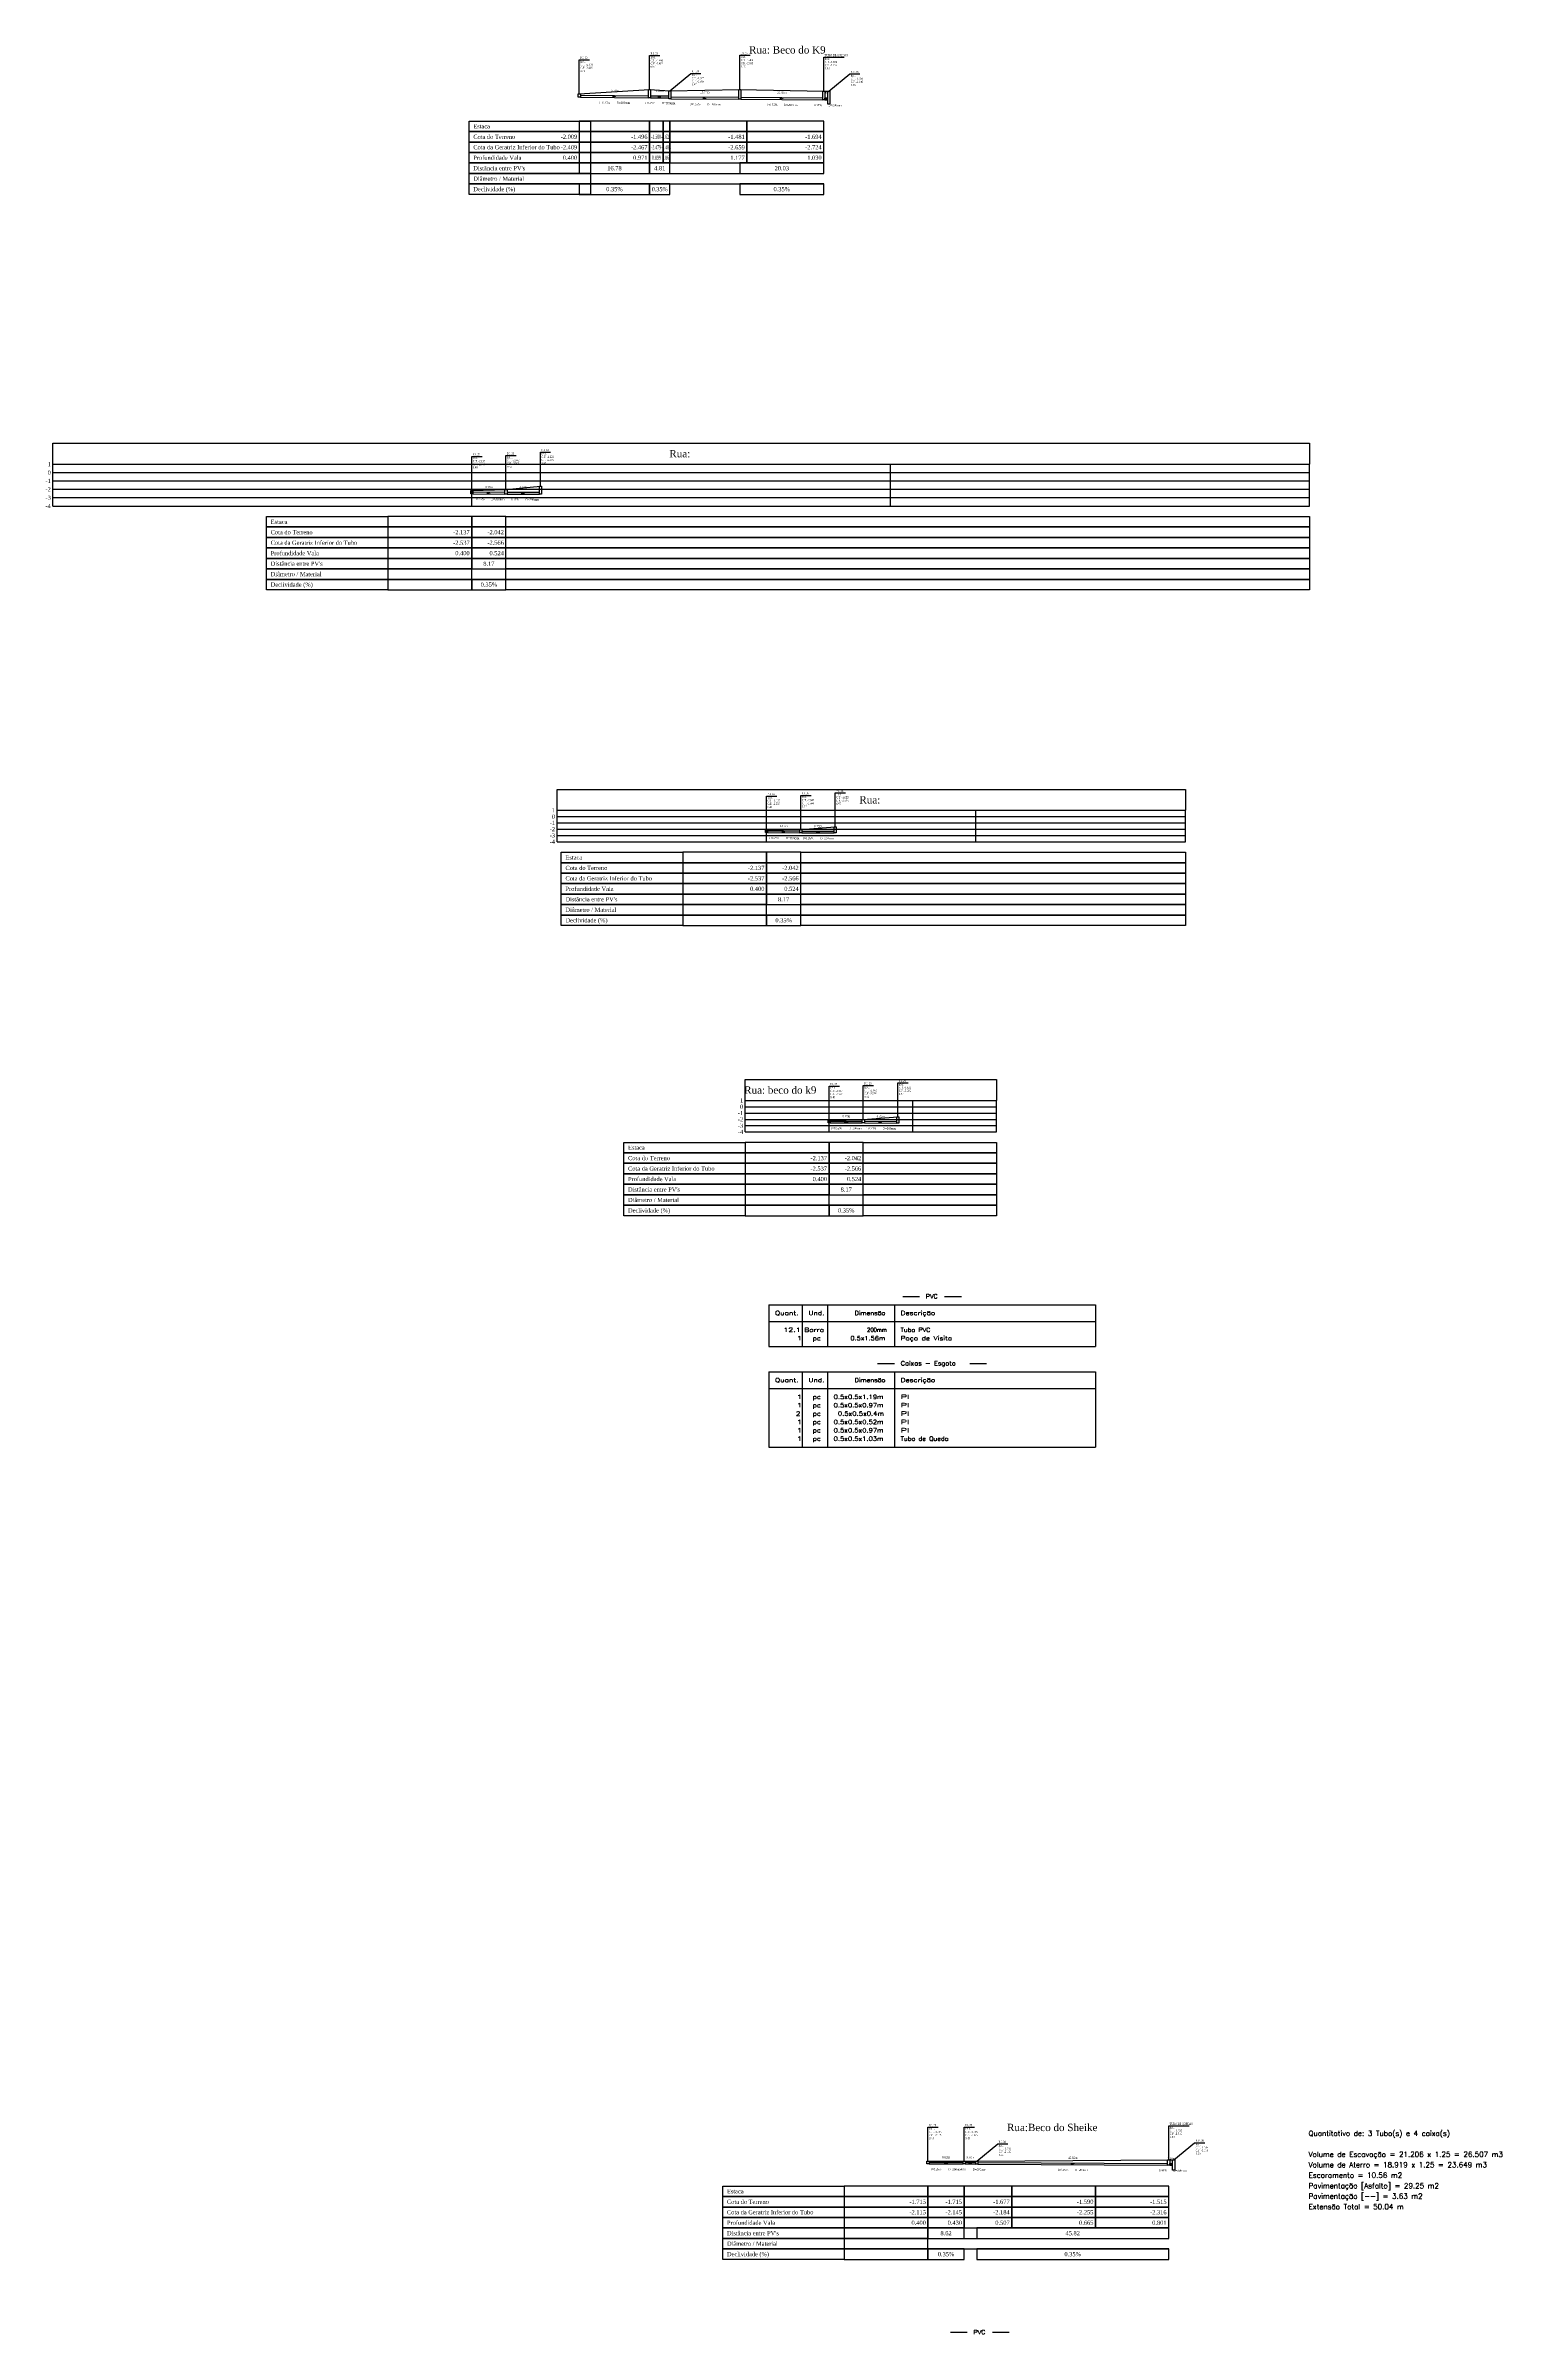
# Model space of a CAD drawing. Extents: x -44 to 14114764, y -20 to 289527804.
# Drawn here: x 359100 to 359447, y 7350565 to 7351112 of the extents above; entities that cross this region are included whole.
import ezdxf
from ezdxf.enums import TextEntityAlignment as Align

# ---------------------------------------------------------------- set-up
doc = ezdxf.new("R2010")
doc.units = 0
for name, color, linetype in [('Layer2', 7, 'Continuous'), ('LISTAGEM_LINHA', 7, 'Continuous'), ('LISTAGEM_TEXTO', 7, 'Continuous'), ('PS_IND_COMPRIMENTO', 7, 'Continuous'), ('PS_IND_DIAMETRO', 7, 'Continuous'), ('PS_IND_FLUXO', 3, 'Continuous'), ('PS_IND_INCLINACAO', 7, 'Continuous'), ('PS_PERFIL_CAIXAS', 7, 'Continuous'), ('PS_PERFIL_COTA_LIN', 7, 'Continuous'), ('PS_PERFIL_COTA_TXT', 5, 'Continuous'), ('PS_PERFIL_GRADE', 8, 'Continuous'), ('PS_PERFIL_TERRENO', 3, 'Continuous'), ('PS_PERFIL_TITULOS', 5, 'Continuous'), ('PS_PERFIL_TUBO', 7, 'Continuous'), ('PS_PONTOS_IDENTIFICACAO_LIN', 7, 'Continuous'), ('PS_PONTOS_IDENTIFICACAO_TXT', 7, 'Continuous')]:
    doc.layers.add(name, color=color, linetype=linetype)
doc.styles.add('ROMANS', font='ROMANS.shx', dxfattribs={"height": 2})
doc.styles.get("Standard").update_dxf_attribs({"font": 'times.ttf'})

# ---------------------------------------------------------------- blocks, each defined once
blk = doc.blocks.new('*U1890')
at = {"layer": 'PS_PERFIL_GRADE', "linetype": 'Continuous'}
for p, q in [((0, 0), (0, 10)), ((0, 10), (300, 10)), ((0, 8), (300, 8)), ((0, 6), (300, 6)), ((100, 0), (100, 10)), ((200, 0), (200, 10)), ((300, 0), (300, 10)), ((0, 4), (300, 4)), ((0, 2), (300, 2)), ((0, 0), (300, 0))]:
    blk.add_line(p, q, dxfattribs=at)
blk.add_lwpolyline([(0, 10), (0, 15), (300, 15), (300, 10)], dxfattribs=at)
at = {"layer": 'PS_PERFIL_GRADE'}
for s, p in [('-1', (-0.5, 6)), ('0', (-0.5, 8)), ('1', (-0.5, 10)), ('-2', (-0.5, 4)), ('-3', (-0.5, 2)), ('-4', (-0.5, 0))]:
    blk.add_text(s, height=1, dxfattribs=at).set_placement(p, align=Align.MIDDLE_RIGHT)
blk = doc.blocks.new('*U1892')
at = {"layer": 'PS_PERFIL_GRADE', "linetype": 'Continuous'}
for p, q in [((0, 0), (0, 7.5)), ((0, 7.5), (150, 7.5)), ((0, 6), (150, 6)), ((50, 0), (50, 7.5)), ((100, 0), (100, 7.5)), ((150, 0), (150, 7.5)), ((0, 4.5), (150, 4.5)), ((0, 3), (150, 3)), ((0, 1.5), (150, 1.5)), ((0, 0), (150, 0))]:
    blk.add_line(p, q, dxfattribs=at)
blk.add_lwpolyline([(0, 7.5), (0, 12.5), (150, 12.5), (150, 7.5)], dxfattribs=at)
at = {"layer": 'PS_PERFIL_GRADE'}
for s, p in [('0', (-0.5, 6)), ('1', (-0.5, 7.5)), ('-1', (-0.5, 4.5)), ('-2', (-0.5, 3)), ('-3', (-0.5, 1.5)), ('-4', (-0.5, 0))]:
    blk.add_text(s, height=1, dxfattribs=at).set_placement(p, align=Align.MIDDLE_RIGHT)
blk = doc.blocks.new('*U1893')
at = {"layer": 'PS_PERFIL_GRADE', "linetype": 'Continuous'}
for p, q in [((0, 0), (0, 7.5)), ((0, 7.5), (60, 7.5)), ((0, 6), (60, 6)), ((20, 0), (20, 7.5)), ((40, 0), (40, 7.5)), ((60, 0), (60, 7.5)), ((0, 4.5), (60, 4.5)), ((0, 3), (60, 3)), ((0, 1.5), (60, 1.5)), ((0, 0), (60, 0))]:
    blk.add_line(p, q, dxfattribs=at)
blk.add_lwpolyline([(0, 7.5), (0, 12.5), (60, 12.5), (60, 7.5)], dxfattribs=at)
at = {"layer": 'PS_PERFIL_GRADE'}
for s, p in [('0', (-0.5, 6)), ('1', (-0.5, 7.5)), ('-1', (-0.5, 4.5)), ('-2', (-0.5, 3)), ('-3', (-0.5, 1.5)), ('-4', (-0.5, 0))]:
    blk.add_text(s, height=1, dxfattribs=at).set_placement(p, align=Align.MIDDLE_RIGHT)

msp = doc.modelspace()

# ---------------------------------------------------------------- linework, layer by layer
at = {"layer": 'LISTAGEM_LINHA'}
for p, q in [((359272.171, 7350811.141), (359350.171, 7350811.141)), ((359272.171, 7350811.141), (359272.171, 7350801.141)), ((359280.171, 7350811.141), (359280.171, 7350801.141)), ((359286.171, 7350811.141), (359286.171, 7350801.141)), ((359302.171, 7350811.141), (359302.171, 7350801.141)), ((359304.171, 7350813.141), (359308.171, 7350813.141)), ((359314.171, 7350813.141), (359318.171, 7350813.141)), ((359350.171, 7350811.141), (359350.171, 7350801.141)), ((359272.171, 7350807.141), (359350.171, 7350807.141)), ((359272.171, 7350801.141), (359350.171, 7350801.141)), ((359272.171, 7350795.141), (359350.171, 7350795.141)), ((359272.171, 7350795.141), (359272.171, 7350777.141)), ((359280.171, 7350795.141), (359280.171, 7350777.141)), ((359286.171, 7350795.141), (359286.171, 7350777.141)), ((359298.171, 7350797.141), (359302.171, 7350797.141)), ((359302.171, 7350795.141), (359302.171, 7350777.141)), ((359320.171, 7350797.141), (359324.171, 7350797.141)), ((359350.171, 7350795.141), (359350.171, 7350777.141)), ((359272.171, 7350791.141), (359350.171, 7350791.141)), ((359272.171, 7350777.141), (359350.171, 7350777.141)), ((359315.562, 7350565.836), (359319.562, 7350565.836)), ((359325.562, 7350565.836), (359329.562, 7350565.836))]:
    msp.add_line(p, q, dxfattribs=at)
at = {"layer": 'PS_IND_FLUXO'}
for points in [[(359234.841, 7351099.571, 0.5, 0, 0), (359235.841, 7351099.564, 0, 0, 0)], [(359245.636, 7351099.496, 0.5, 0, 0), (359246.636, 7351099.488, 0, 0, 0)], [(359256.409, 7351099.199, 0.5, 0, 0), (359257.409, 7351099.192, 0, 0, 0)], [(359274.79, 7351099.07, 0.5, 0, 0), (359275.79, 7351099.063, 0, 0, 0)], [(359285.403, 7351098.999, 0.5, 0, 0), (359286.403, 7351098.986, 0, 0, 0)], [(359204.855, 7351004.93, 0.5, 0, 0), (359205.855, 7351004.923, 0, 0, 0)], [(359213.049, 7351004.873, 0.5, 0, 0), (359214.049, 7351004.865, 0, 0, 0)], [(359275.23, 7350924.005, 0.5, 0, 0), (359276.23, 7350924, 0, 0, 0)], [(359283.424, 7350923.962, 0.5, 0, 0), (359284.424, 7350923.957, 0, 0, 0)], [(359290.17, 7350854.723, 0.5, 0, 0), (359291.17, 7350854.718, 0, 0, 0)], [(359298.363, 7350854.68, 0.5, 0, 0), (359299.363, 7350854.675, 0, 0, 0)], [(359314.002, 7350606.17, 0.5, 0, 0), (359315.002, 7350606.164, 0, 0, 0)], [(359319.823, 7350606.138, 0.5, 0, 0), (359320.823, 7350606.129, 0, 0, 0)], [(359344.246, 7350606.011, 0.5, 0, 0), (359345.246, 7350606.005, 0, 0, 0)], [(359367.757, 7350605.89, 0.5, 0, 0), (359368.756, 7350605.877, 0, 0, 0)]]:
    msp.add_lwpolyline(points, format="xyseb", dxfattribs=at)
at = {"layer": 'PS_PERFIL_CAIXAS', "linetype": 'Continuous'}
for points in [[(359226.701, 7351100.226), (359227.201, 7351100.226), (359227.201, 7351099.426), (359226.701, 7351099.426)], [(359243.481, 7351101.251), (359243.981, 7351101.251), (359243.981, 7351099.309), (359243.481, 7351099.309)], [(359248.291, 7351101), (359248.791, 7351101), (359248.791, 7351099.054), (359248.291, 7351099.054)], [(359265.026, 7351101.32), (359265.526, 7351101.32), (359265.526, 7351098.937), (359265.026, 7351098.937)], [(359285.053, 7351100.856), (359285.553, 7351100.856), (359285.553, 7351098.797), (359285.053, 7351098.797)], [(359286.253, 7351100.858), (359286.753, 7351100.858), (359286.753, 7351097.746), (359286.253, 7351097.746)], [(359217.408, 7351006.586), (359217.908, 7351006.586), (359217.908, 7351004.64), (359217.408, 7351004.64)], [(359201.021, 7351005.555), (359201.521, 7351005.555), (359201.521, 7351004.755), (359201.021, 7351004.755)], [(359209.19, 7351005.746), (359209.69, 7351005.746), (359209.69, 7351004.698), (359209.19, 7351004.698)], [(359271.395, 7350924.474), (359271.895, 7350924.474), (359271.895, 7350923.874), (359271.395, 7350923.874)], [(359279.564, 7350924.617), (359280.064, 7350924.617), (359280.064, 7350923.831), (359279.564, 7350923.831)], [(359287.783, 7350925.247), (359288.283, 7350925.247), (359288.283, 7350923.788), (359287.783, 7350923.788)], [(359286.335, 7350855.192), (359286.835, 7350855.192), (359286.835, 7350854.592), (359286.335, 7350854.592)], [(359294.504, 7350855.335), (359295.004, 7350855.335), (359295.004, 7350854.549), (359294.504, 7350854.549)], [(359302.722, 7350855.965), (359303.222, 7350855.965), (359303.222, 7350854.506), (359302.722, 7350854.506)], [(359309.943, 7350606.64), (359310.443, 7350606.64), (359310.443, 7350606.04), (359309.943, 7350606.04)], [(359318.562, 7350606.64), (359319.062, 7350606.64), (359319.062, 7350605.994), (359318.562, 7350605.994)], [(359321.585, 7350606.642), (359322.085, 7350606.642), (359322.085, 7350605.978), (359321.585, 7350605.978)], [(359367.406, 7350606.94), (359367.906, 7350606.94), (359367.906, 7350605.738), (359367.406, 7350605.738)], [(359368.606, 7350606.941), (359369.106, 7350606.941), (359369.106, 7350604.541), (359368.606, 7350604.541)]]:
    msp.add_lwpolyline(points, close=True, dxfattribs=at)
at = {"layer": 'PS_PERFIL_COTA_LIN', "linetype": 'Continuous'}
for points in [[(359229.637, 7351093.744), (359229.637, 7351091.244), (359200.637, 7351091.244), (359200.637, 7351093.744)], [(359226.951, 7351093.744), (359226.951, 7351091.244), (359243.731, 7351091.244), (359243.731, 7351093.744)], [(359243.731, 7351093.744), (359243.731, 7351091.244), (359246.951, 7351091.244), (359246.951, 7351093.744)], [(359246.951, 7351093.744), (359246.951, 7351091.244), (359248.541, 7351091.244), (359248.541, 7351093.744)], [(359248.541, 7351093.744), (359248.541, 7351091.244), (359266.951, 7351091.244), (359266.951, 7351093.744)], [(359266.951, 7351093.744), (359266.951, 7351091.244), (359285.303, 7351091.244), (359285.303, 7351093.744)], [(359229.637, 7351091.244), (359229.637, 7351088.744), (359200.637, 7351088.744), (359200.637, 7351091.244)], [(359229.637, 7351088.744), (359229.637, 7351086.244), (359200.637, 7351086.244), (359200.637, 7351088.744)], [(359226.951, 7351091.244), (359226.951, 7351088.744), (359243.731, 7351088.744), (359243.731, 7351091.244)], [(359226.951, 7351088.744), (359226.951, 7351086.244), (359243.731, 7351086.244), (359243.731, 7351088.744)], [(359243.731, 7351091.244), (359243.731, 7351088.744), (359246.951, 7351088.744), (359246.951, 7351091.244)], [(359243.731, 7351088.744), (359243.731, 7351086.244), (359246.951, 7351086.244), (359246.951, 7351088.744)], [(359246.951, 7351091.244), (359246.951, 7351088.744), (359248.541, 7351088.744), (359248.541, 7351091.244)], [(359246.951, 7351088.744), (359246.951, 7351086.244), (359248.541, 7351086.244), (359248.541, 7351088.744)], [(359248.541, 7351091.244), (359248.541, 7351088.744), (359266.951, 7351088.744), (359266.951, 7351091.244)], [(359248.541, 7351088.744), (359248.541, 7351086.244), (359266.951, 7351086.244), (359266.951, 7351088.744)], [(359266.951, 7351091.244), (359266.951, 7351088.744), (359285.303, 7351088.744), (359285.303, 7351091.244)], [(359266.951, 7351088.744), (359266.951, 7351086.244), (359285.303, 7351086.244), (359285.303, 7351088.744)], [(359229.637, 7351086.244), (359229.637, 7351083.744), (359200.637, 7351083.744), (359200.637, 7351086.244)], [(359229.637, 7351083.744), (359229.637, 7351081.244), (359200.637, 7351081.244), (359200.637, 7351083.744)], [(359226.951, 7351086.244), (359226.951, 7351083.744), (359243.731, 7351083.744), (359243.731, 7351086.244)], [(359226.951, 7351083.744), (359226.951, 7351081.244), (359243.731, 7351081.244), (359243.731, 7351083.744)], [(359243.731, 7351086.244), (359243.731, 7351083.744), (359246.951, 7351083.744), (359246.951, 7351086.244)], [(359243.731, 7351083.744), (359243.731, 7351081.244), (359248.541, 7351081.244), (359248.541, 7351083.744)], [(359246.951, 7351086.244), (359246.951, 7351083.744), (359248.541, 7351083.744), (359248.541, 7351086.244)], [(359248.541, 7351086.244), (359248.541, 7351083.744), (359266.951, 7351083.744), (359266.951, 7351086.244)], [(359265.276, 7351083.744), (359265.276, 7351081.244), (359285.303, 7351081.244), (359285.303, 7351083.744)], [(359266.951, 7351086.244), (359266.951, 7351083.744), (359285.303, 7351083.744), (359285.303, 7351086.244)], [(359229.637, 7351081.244), (359229.637, 7351078.744), (359200.637, 7351078.744), (359200.637, 7351081.244)], [(359229.637, 7351078.744), (359229.637, 7351076.244), (359200.637, 7351076.244), (359200.637, 7351078.744)], [(359226.951, 7351078.744), (359226.951, 7351076.244), (359243.731, 7351076.244), (359243.731, 7351078.744)], [(359243.731, 7351078.744), (359243.731, 7351076.244), (359248.541, 7351076.244), (359248.541, 7351078.744)], [(359265.276, 7351078.744), (359265.276, 7351076.244), (359285.303, 7351076.244), (359285.303, 7351078.744)], [(359181.271, 7350999.33), (359181.271, 7350996.83), (359152.271, 7350996.83), (359152.271, 7350999.33)], [(359181.271, 7350996.83), (359181.271, 7350994.33), (359152.271, 7350994.33), (359152.271, 7350996.83)], [(359181.271, 7350999.33), (359181.271, 7350996.83), (359201.271, 7350996.83), (359201.271, 7350999.33)], [(359181.271, 7350996.83), (359181.271, 7350994.33), (359201.271, 7350994.33), (359201.271, 7350996.83)], [(359201.271, 7350999.33), (359201.271, 7350996.83), (359209.44, 7350996.83), (359209.44, 7350999.33)], [(359201.271, 7350996.83), (359201.271, 7350994.33), (359209.44, 7350994.33), (359209.44, 7350996.83)], [(359401.271, 7350999.33), (359401.271, 7350996.83), (359209.44, 7350996.83), (359209.44, 7350999.33)], [(359401.271, 7350996.83), (359401.271, 7350994.33), (359209.44, 7350994.33), (359209.44, 7350996.83)], [(359181.271, 7350994.33), (359181.271, 7350991.83), (359152.271, 7350991.83), (359152.271, 7350994.33)], [(359181.271, 7350991.83), (359181.271, 7350989.33), (359152.271, 7350989.33), (359152.271, 7350991.83)], [(359181.271, 7350994.33), (359181.271, 7350991.83), (359201.271, 7350991.83), (359201.271, 7350994.33)], [(359181.271, 7350991.83), (359181.271, 7350989.33), (359201.271, 7350989.33), (359201.271, 7350991.83)], [(359201.271, 7350994.33), (359201.271, 7350991.83), (359209.44, 7350991.83), (359209.44, 7350994.33)], [(359201.271, 7350991.83), (359201.271, 7350989.33), (359209.44, 7350989.33), (359209.44, 7350991.83)], [(359401.271, 7350994.33), (359401.271, 7350991.83), (359209.44, 7350991.83), (359209.44, 7350994.33)], [(359401.271, 7350991.83), (359401.271, 7350989.33), (359209.44, 7350989.33), (359209.44, 7350991.83)], [(359181.271, 7350989.33), (359181.271, 7350986.83), (359152.271, 7350986.83), (359152.271, 7350989.33)], [(359181.271, 7350986.83), (359181.271, 7350984.33), (359152.271, 7350984.33), (359152.271, 7350986.83)], [(359181.271, 7350984.33), (359181.271, 7350981.83), (359152.271, 7350981.83), (359152.271, 7350984.33)], [(359181.271, 7350989.33), (359181.271, 7350986.83), (359201.271, 7350986.83), (359201.271, 7350989.33)], [(359181.271, 7350986.83), (359181.271, 7350984.33), (359201.271, 7350984.33), (359201.271, 7350986.83)], [(359181.271, 7350984.33), (359181.271, 7350981.83), (359201.271, 7350981.83), (359201.271, 7350984.33)], [(359201.271, 7350989.33), (359201.271, 7350986.83), (359209.44, 7350986.83), (359209.44, 7350989.33)], [(359201.271, 7350984.33), (359201.271, 7350981.83), (359209.44, 7350981.83), (359209.44, 7350984.33)], [(359401.271, 7350989.33), (359401.271, 7350986.83), (359209.44, 7350986.83), (359209.44, 7350989.33)], [(359401.271, 7350986.83), (359401.271, 7350984.33), (359209.44, 7350984.33), (359209.44, 7350986.83)], [(359401.271, 7350984.33), (359401.271, 7350981.83), (359209.44, 7350981.83), (359209.44, 7350984.33)], [(359251.645, 7350919.18), (359251.645, 7350916.68), (359222.645, 7350916.68), (359222.645, 7350919.18)], [(359251.645, 7350919.18), (359251.645, 7350916.68), (359271.645, 7350916.68), (359271.645, 7350919.18)], [(359271.645, 7350919.18), (359271.645, 7350916.68), (359279.814, 7350916.68), (359279.814, 7350919.18)], [(359371.645, 7350919.18), (359371.645, 7350916.68), (359279.814, 7350916.68), (359279.814, 7350919.18)], [(359251.645, 7350916.68), (359251.645, 7350914.18), (359222.645, 7350914.18), (359222.645, 7350916.68)], [(359251.645, 7350914.18), (359251.645, 7350911.68), (359222.645, 7350911.68), (359222.645, 7350914.18)], [(359251.645, 7350916.68), (359251.645, 7350914.18), (359271.645, 7350914.18), (359271.645, 7350916.68)], [(359251.645, 7350914.18), (359251.645, 7350911.68), (359271.645, 7350911.68), (359271.645, 7350914.18)], [(359271.645, 7350916.68), (359271.645, 7350914.18), (359279.814, 7350914.18), (359279.814, 7350916.68)], [(359271.645, 7350914.18), (359271.645, 7350911.68), (359279.814, 7350911.68), (359279.814, 7350914.18)], [(359371.645, 7350916.68), (359371.645, 7350914.18), (359279.814, 7350914.18), (359279.814, 7350916.68)], [(359371.645, 7350914.18), (359371.645, 7350911.68), (359279.814, 7350911.68), (359279.814, 7350914.18)], [(359251.645, 7350911.68), (359251.645, 7350909.18), (359222.645, 7350909.18), (359222.645, 7350911.68)], [(359251.645, 7350909.18), (359251.645, 7350906.68), (359222.645, 7350906.68), (359222.645, 7350909.18)], [(359251.645, 7350911.68), (359251.645, 7350909.18), (359271.645, 7350909.18), (359271.645, 7350911.68)], [(359251.645, 7350909.18), (359251.645, 7350906.68), (359271.645, 7350906.68), (359271.645, 7350909.18)], [(359271.645, 7350911.68), (359271.645, 7350909.18), (359279.814, 7350909.18), (359279.814, 7350911.68)], [(359271.645, 7350909.18), (359271.645, 7350906.68), (359279.814, 7350906.68), (359279.814, 7350909.18)], [(359371.645, 7350911.68), (359371.645, 7350909.18), (359279.814, 7350909.18), (359279.814, 7350911.68)], [(359371.645, 7350909.18), (359371.645, 7350906.68), (359279.814, 7350906.68), (359279.814, 7350909.18)], [(359251.645, 7350906.68), (359251.645, 7350904.18), (359222.645, 7350904.18), (359222.645, 7350906.68)], [(359251.645, 7350904.18), (359251.645, 7350901.68), (359222.645, 7350901.68), (359222.645, 7350904.18)], [(359251.645, 7350906.68), (359251.645, 7350904.18), (359271.645, 7350904.18), (359271.645, 7350906.68)], [(359251.645, 7350904.18), (359251.645, 7350901.68), (359271.645, 7350901.68), (359271.645, 7350904.18)], [(359271.645, 7350904.18), (359271.645, 7350901.68), (359279.814, 7350901.68), (359279.814, 7350904.18)], [(359371.645, 7350906.68), (359371.645, 7350904.18), (359279.814, 7350904.18), (359279.814, 7350906.68)], [(359371.645, 7350904.18), (359371.645, 7350901.68), (359279.814, 7350901.68), (359279.814, 7350904.18)], [(359266.585, 7350849.898), (359266.585, 7350847.398), (359237.585, 7350847.398), (359237.585, 7350849.898)], [(359266.585, 7350849.898), (359266.585, 7350847.398), (359286.585, 7350847.398), (359286.585, 7350849.898)], [(359286.585, 7350849.898), (359286.585, 7350847.398), (359294.754, 7350847.398), (359294.754, 7350849.898)], [(359326.585, 7350849.898), (359326.585, 7350847.398), (359294.754, 7350847.398), (359294.754, 7350849.898)], [(359266.585, 7350847.398), (359266.585, 7350844.898), (359237.585, 7350844.898), (359237.585, 7350847.398)], [(359266.585, 7350844.898), (359266.585, 7350842.398), (359237.585, 7350842.398), (359237.585, 7350844.898)], [(359266.585, 7350842.398), (359266.585, 7350839.898), (359237.585, 7350839.898), (359237.585, 7350842.398)], [(359266.585, 7350847.398), (359266.585, 7350844.898), (359286.585, 7350844.898), (359286.585, 7350847.398)], [(359266.585, 7350844.898), (359266.585, 7350842.398), (359286.585, 7350842.398), (359286.585, 7350844.898)], [(359266.585, 7350842.398), (359266.585, 7350839.898), (359286.585, 7350839.898), (359286.585, 7350842.398)], [(359286.585, 7350847.398), (359286.585, 7350844.898), (359294.754, 7350844.898), (359294.754, 7350847.398)], [(359286.585, 7350844.898), (359286.585, 7350842.398), (359294.754, 7350842.398), (359294.754, 7350844.898)], [(359286.585, 7350842.398), (359286.585, 7350839.898), (359294.754, 7350839.898), (359294.754, 7350842.398)], [(359326.585, 7350847.398), (359326.585, 7350844.898), (359294.754, 7350844.898), (359294.754, 7350847.398)], [(359326.585, 7350844.898), (359326.585, 7350842.398), (359294.754, 7350842.398), (359294.754, 7350844.898)], [(359326.585, 7350842.398), (359326.585, 7350839.898), (359294.754, 7350839.898), (359294.754, 7350842.398)], [(359266.585, 7350839.898), (359266.585, 7350837.398), (359237.585, 7350837.398), (359237.585, 7350839.898)], [(359266.585, 7350837.398), (359266.585, 7350834.898), (359237.585, 7350834.898), (359237.585, 7350837.398)], [(359266.585, 7350839.898), (359266.585, 7350837.398), (359286.585, 7350837.398), (359286.585, 7350839.898)], [(359266.585, 7350837.398), (359266.585, 7350834.898), (359286.585, 7350834.898), (359286.585, 7350837.398)], [(359286.585, 7350839.898), (359286.585, 7350837.398), (359294.754, 7350837.398), (359294.754, 7350839.898)], [(359326.585, 7350839.898), (359326.585, 7350837.398), (359294.754, 7350837.398), (359294.754, 7350839.898)], [(359326.585, 7350837.398), (359326.585, 7350834.898), (359294.754, 7350834.898), (359294.754, 7350837.398)], [(359266.585, 7350834.898), (359266.585, 7350832.398), (359237.585, 7350832.398), (359237.585, 7350834.898)], [(359266.585, 7350834.898), (359266.585, 7350832.398), (359286.585, 7350832.398), (359286.585, 7350834.898)], [(359286.585, 7350834.898), (359286.585, 7350832.398), (359294.754, 7350832.398), (359294.754, 7350834.898)], [(359326.585, 7350834.898), (359326.585, 7350832.398), (359294.754, 7350832.398), (359294.754, 7350834.898)], [(359290.193, 7350600.712), (359290.193, 7350598.212), (359261.193, 7350598.212), (359261.193, 7350600.712)], [(359290.193, 7350598.212), (359290.193, 7350595.712), (359261.193, 7350595.712), (359261.193, 7350598.212)], [(359290.193, 7350600.712), (359290.193, 7350598.212), (359310.193, 7350598.212), (359310.193, 7350600.712)], [(359290.193, 7350598.212), (359290.193, 7350595.712), (359310.193, 7350595.712), (359310.193, 7350598.212)], [(359310.193, 7350600.712), (359310.193, 7350598.212), (359318.812, 7350598.212), (359318.812, 7350600.712)], [(359310.193, 7350598.212), (359310.193, 7350595.712), (359318.812, 7350595.712), (359318.812, 7350598.212)], [(359318.812, 7350600.712), (359318.812, 7350598.212), (359330.193, 7350598.212), (359330.193, 7350600.712)], [(359318.812, 7350598.212), (359318.812, 7350595.712), (359330.193, 7350595.712), (359330.193, 7350598.212)], [(359330.193, 7350600.712), (359330.193, 7350598.212), (359350.193, 7350598.212), (359350.193, 7350600.712)], [(359330.193, 7350598.212), (359330.193, 7350595.712), (359350.193, 7350595.712), (359350.193, 7350598.212)], [(359350.193, 7350600.712), (359350.193, 7350598.212), (359367.656, 7350598.212), (359367.656, 7350600.712)], [(359350.193, 7350598.212), (359350.193, 7350595.712), (359367.656, 7350595.712), (359367.656, 7350598.212)], [(359290.193, 7350595.712), (359290.193, 7350593.212), (359261.193, 7350593.212), (359261.193, 7350595.712)], [(359290.193, 7350593.212), (359290.193, 7350590.712), (359261.193, 7350590.712), (359261.193, 7350593.212)], [(359290.193, 7350595.712), (359290.193, 7350593.212), (359310.193, 7350593.212), (359310.193, 7350595.712)], [(359290.193, 7350593.212), (359290.193, 7350590.712), (359310.193, 7350590.712), (359310.193, 7350593.212)], [(359310.193, 7350595.712), (359310.193, 7350593.212), (359318.812, 7350593.212), (359318.812, 7350595.712)], [(359310.193, 7350593.212), (359310.193, 7350590.712), (359318.812, 7350590.712), (359318.812, 7350593.212)], [(359318.812, 7350595.712), (359318.812, 7350593.212), (359330.193, 7350593.212), (359330.193, 7350595.712)], [(359318.812, 7350593.212), (359318.812, 7350590.712), (359330.193, 7350590.712), (359330.193, 7350593.212)], [(359330.193, 7350595.712), (359330.193, 7350593.212), (359350.193, 7350593.212), (359350.193, 7350595.712)], [(359330.193, 7350593.212), (359330.193, 7350590.712), (359350.193, 7350590.712), (359350.193, 7350593.212)], [(359350.193, 7350595.712), (359350.193, 7350593.212), (359367.656, 7350593.212), (359367.656, 7350595.712)], [(359350.193, 7350593.212), (359350.193, 7350590.712), (359367.656, 7350590.712), (359367.656, 7350593.212)], [(359290.193, 7350590.712), (359290.193, 7350588.212), (359261.193, 7350588.212), (359261.193, 7350590.712)], [(359290.193, 7350588.212), (359290.193, 7350585.712), (359261.193, 7350585.712), (359261.193, 7350588.212)], [(359290.193, 7350585.712), (359290.193, 7350583.212), (359261.193, 7350583.212), (359261.193, 7350585.712)], [(359290.193, 7350590.712), (359290.193, 7350588.212), (359310.193, 7350588.212), (359310.193, 7350590.712)], [(359290.193, 7350588.212), (359290.193, 7350585.712), (359310.193, 7350585.712), (359310.193, 7350588.212)], [(359290.193, 7350585.712), (359290.193, 7350583.212), (359310.193, 7350583.212), (359310.193, 7350585.712)], [(359310.193, 7350590.712), (359310.193, 7350588.212), (359318.812, 7350588.212), (359318.812, 7350590.712)], [(359310.193, 7350585.712), (359310.193, 7350583.212), (359318.812, 7350583.212), (359318.812, 7350585.712)], [(359321.835, 7350590.712), (359321.835, 7350588.212), (359367.656, 7350588.212), (359367.656, 7350590.712)], [(359321.835, 7350585.712), (359321.835, 7350583.212), (359367.656, 7350583.212), (359367.656, 7350585.712)]]:
    msp.add_lwpolyline(points, close=True, dxfattribs=at)
for points in [[(359226.951, 7351083.744), (359243.731, 7351083.744)], [(359246.951, 7351083.744), (359248.541, 7351083.744)], [(359266.951, 7351083.744), (359285.303, 7351083.744)], [(359206.951, 7351081.244), (359226.951, 7351081.244)], [(359206.951, 7351078.744), (359226.951, 7351078.744)], [(359226.951, 7351081.244), (359243.731, 7351081.244)], [(359226.951, 7351081.244), (359243.731, 7351081.244)], [(359226.951, 7351078.744), (359243.731, 7351078.744)], [(359226.951, 7351078.744), (359243.731, 7351078.744)], [(359243.731, 7351081.244), (359246.951, 7351081.244)], [(359243.731, 7351078.744), (359246.951, 7351078.744)], [(359246.951, 7351081.244), (359248.541, 7351081.244)], [(359246.951, 7351081.244), (359248.541, 7351081.244)], [(359246.951, 7351078.744), (359248.541, 7351078.744)], [(359246.951, 7351078.744), (359248.541, 7351078.744)], [(359248.541, 7351081.244), (359266.951, 7351081.244)], [(359248.541, 7351078.744), (359266.951, 7351078.744)], [(359266.951, 7351081.244), (359285.303, 7351081.244)], [(359266.951, 7351081.244), (359285.303, 7351081.244)], [(359266.951, 7351078.744), (359285.303, 7351078.744)], [(359266.951, 7351078.744), (359285.303, 7351078.744)], [(359226.951, 7351076.244), (359243.731, 7351076.244)], [(359246.951, 7351076.244), (359248.541, 7351076.244)], [(359266.951, 7351076.244), (359285.303, 7351076.244)], [(359181.271, 7350986.83), (359201.271, 7350986.83)], [(359181.271, 7350984.33), (359201.271, 7350984.33)], [(359201.271, 7350989.33), (359209.44, 7350989.33)], [(359201.271, 7350986.83), (359209.44, 7350986.83)], [(359201.271, 7350986.83), (359209.44, 7350986.83)], [(359201.271, 7350984.33), (359209.44, 7350984.33)], [(359201.271, 7350984.33), (359209.44, 7350984.33)], [(359201.271, 7350981.83), (359209.44, 7350981.83)], [(359271.645, 7350909.18), (359279.814, 7350909.18)], [(359251.645, 7350906.68), (359271.645, 7350906.68)], [(359251.645, 7350904.18), (359271.645, 7350904.18)], [(359271.645, 7350906.68), (359279.814, 7350906.68)], [(359271.645, 7350906.68), (359279.814, 7350906.68)], [(359271.645, 7350904.18), (359279.814, 7350904.18)], [(359271.645, 7350904.18), (359279.814, 7350904.18)], [(359271.645, 7350901.68), (359279.814, 7350901.68)], [(359266.585, 7350837.398), (359286.585, 7350837.398)], [(359286.585, 7350839.898), (359294.754, 7350839.898)], [(359286.585, 7350837.398), (359294.754, 7350837.398)], [(359286.585, 7350837.398), (359294.754, 7350837.398)], [(359266.585, 7350834.898), (359286.585, 7350834.898)], [(359286.585, 7350834.898), (359294.754, 7350834.898)], [(359286.585, 7350834.898), (359294.754, 7350834.898)], [(359286.585, 7350832.398), (359294.754, 7350832.398)], [(359290.193, 7350588.212), (359310.193, 7350588.212)], [(359290.193, 7350585.712), (359310.193, 7350585.712)], [(359310.193, 7350590.712), (359318.812, 7350590.712)], [(359310.193, 7350588.212), (359318.812, 7350588.212)], [(359310.193, 7350588.212), (359318.812, 7350588.212)], [(359310.193, 7350585.712), (359318.812, 7350585.712)], [(359310.193, 7350585.712), (359318.812, 7350585.712)], [(359318.812, 7350588.212), (359330.193, 7350588.212)], [(359318.812, 7350585.712), (359330.193, 7350585.712)], [(359330.193, 7350590.712), (359350.193, 7350590.712)], [(359330.193, 7350588.212), (359350.193, 7350588.212)], [(359330.193, 7350588.212), (359350.193, 7350588.212)], [(359330.193, 7350585.712), (359350.193, 7350585.712)], [(359330.193, 7350585.712), (359350.193, 7350585.712)], [(359350.193, 7350590.712), (359367.656, 7350590.712)], [(359350.193, 7350588.212), (359367.656, 7350588.212)], [(359350.193, 7350588.212), (359367.656, 7350588.212)], [(359350.193, 7350585.712), (359367.656, 7350585.712)], [(359350.193, 7350585.712), (359367.656, 7350585.712)], [(359310.193, 7350583.212), (359318.812, 7350583.212)], [(359330.193, 7350583.212), (359350.193, 7350583.212)], [(359350.193, 7350583.212), (359367.656, 7350583.212)]]:
    msp.add_lwpolyline(points, dxfattribs=at)
at = {"layer": 'PS_PERFIL_TERRENO', "linetype": 'Continuous'}
for points in [[(359226.951, 7351100.226), (359243.731, 7351101.251), (359248.541, 7351101), (359265.276, 7351101.32), (359285.303, 7351100.856), (359286.503, 7351100.858)], [(359201.271, 7351005.555), (359209.44, 7351005.746), (359217.658, 7351006.586)], [(359271.645, 7350924.474), (359279.814, 7350924.617), (359288.033, 7350925.247)], [(359286.585, 7350855.192), (359294.754, 7350855.335), (359302.972, 7350855.965)], [(359310.193, 7350606.64), (359318.812, 7350606.64), (359321.835, 7350606.642), (359367.656, 7350606.94), (359368.856, 7350606.941)]]:
    msp.add_lwpolyline(points, dxfattribs=at)
at = {"layer": 'PS_PERFIL_TUBO', "linetype": 'Continuous'}
for points in [[(359227.201, 7351099.426), (359243.481, 7351099.309), (359243.481, 7351099.709), (359227.201, 7351099.826)], [(359243.981, 7351099.309), (359248.291, 7351099.276), (359248.291, 7351099.676), (359243.981, 7351099.709)], [(359248.791, 7351099.054), (359265.026, 7351098.937), (359265.026, 7351099.337), (359248.791, 7351099.454)], [(359265.526, 7351098.937), (359285.053, 7351098.797), (359285.053, 7351099.197), (359265.526, 7351099.337)], [(359285.553, 7351098.797), (359286.253, 7351098.788), (359286.253, 7351099.188), (359285.553, 7351099.197)], [(359201.521, 7351004.755), (359209.19, 7351004.698), (359209.19, 7351005.098), (359201.521, 7351005.155)], [(359209.69, 7351004.698), (359217.408, 7351004.64), (359217.408, 7351005.04), (359209.69, 7351005.098)], [(359271.895, 7350923.874), (359279.564, 7350923.831), (359279.564, 7350924.131), (359271.895, 7350924.174)], [(359280.064, 7350923.831), (359287.783, 7350923.788), (359287.783, 7350924.088), (359280.064, 7350924.131)], [(359286.835, 7350854.592), (359294.504, 7350854.549), (359294.504, 7350854.849), (359286.835, 7350854.892)], [(359295.004, 7350854.549), (359302.722, 7350854.506), (359302.722, 7350854.806), (359295.004, 7350854.849)], [(359310.443, 7350606.04), (359318.562, 7350605.994), (359318.562, 7350606.294), (359310.443, 7350606.34)], [(359319.062, 7350605.994), (359321.585, 7350605.972), (359321.585, 7350606.272), (359319.062, 7350606.294)], [(359322.085, 7350605.978), (359367.406, 7350605.738), (359367.406, 7350606.038), (359322.085, 7350606.278)], [(359367.906, 7350605.738), (359368.606, 7350605.729), (359368.606, 7350606.029), (359367.906, 7350606.038)]]:
    msp.add_lwpolyline(points, close=True, dxfattribs=at)
at = {"layer": 'PS_PONTOS_IDENTIFICACAO_LIN', "linetype": 'Continuous'}
for points in [[(359226.951, 7351100.226), (359226.951, 7351108.351), (359229.401, 7351108.351)], [(359243.731, 7351101.251), (359243.731, 7351109.376), (359246.181, 7351109.376)], [(359248.541, 7351101), (359253.541, 7351105.125), (359255.991, 7351105.125)], [(359265.276, 7351101.32), (359265.276, 7351109.445), (359267.726, 7351109.445)], [(359285.303, 7351100.856), (359285.303, 7351108.981), (359290.203, 7351108.981)], [(359286.503, 7351100.858), (359291.503, 7351104.983), (359293.953, 7351104.983)], [(359201.271, 7351005.555), (359201.271, 7351013.68), (359203.721, 7351013.68)], [(359209.44, 7351005.746), (359209.44, 7351013.871), (359211.89, 7351013.871)], [(359217.658, 7351006.586), (359217.658, 7351014.711), (359220.108, 7351014.711)], [(359271.645, 7350924.474), (359271.645, 7350932.599), (359274.095, 7350932.599)], [(359279.814, 7350924.617), (359279.814, 7350932.742), (359282.264, 7350932.742)], [(359288.033, 7350925.247), (359288.033, 7350933.372), (359290.483, 7350933.372)], [(359302.972, 7350855.965), (359302.972, 7350864.09), (359305.422, 7350864.09)], [(359286.585, 7350855.192), (359286.585, 7350863.317), (359289.035, 7350863.317)], [(359294.754, 7350855.335), (359294.754, 7350863.46), (359297.204, 7350863.46)], [(359310.193, 7350606.64), (359310.193, 7350614.765), (359312.643, 7350614.765)], [(359318.812, 7350606.64), (359318.812, 7350614.765), (359321.262, 7350614.765)], [(359367.656, 7350606.94), (359367.656, 7350615.065), (359372.556, 7350615.065)], [(359321.835, 7350606.642), (359326.835, 7350610.767), (359329.285, 7350610.767)], [(359368.856, 7350606.941), (359373.856, 7350611.066), (359376.306, 7350611.066)]]:
    msp.add_lwpolyline(points, dxfattribs=at)

# ---------------------------------------------------------------- block references
at = {"layer": 'PS_PERFIL_GRADE'}
for name, p in [('*U1890', (359101.271, 7351001.83)), ('*U1892', (359221.645, 7350921.68)), ('*U1893', (359266.585, 7350852.398))]:
    msp.add_blockref(name, p, dxfattribs=at)

# ---------------------------------------------------------------- texts
at = {"layer": 'Layer2', "color": 7, "style": 'ROMANS'}
for s, p in [('Quantitativo de: 3 Tubo(s) e 4 caixa(s)', (359401.058, 7350612.667)), ('Volume de Escavação = 21.206 x 1.25 = 26.507 m3', (359401.058, 7350607.667)), ('Volume de Aterro = 18.919 x 1.25 = 23.649 m3', (359401.058, 7350605.167)), ('Escoramento = 10.56 m2', (359401.058, 7350602.667)), ('Pavimentação [Asfalto] = 29.25 m2', (359401.058, 7350600.167)), ('Pavimentação [--] = 3.63 m2', (359401.058, 7350597.667)), ('Extensão Total = 50.04 m', (359401.058, 7350595.167))]:
    msp.add_text(s, height=1.25, dxfattribs=at).set_placement(p)
at = {"layer": 'LISTAGEM_TEXTO', "style": 'ROMANS'}
for s, width, p in [('Quant.', 1.298969, (359273.671, 7350808.641)), ('Und.', 1.272727, (359281.671, 7350808.641)), ('Dimensão', 1.135135, (359292.671, 7350808.641)), ('Descrição', 1.277027, (359303.671, 7350808.641)), ('PVC', 1.105263, (359309.671, 7350812.641)), ('12.1', 1.377049, (359275.671, 7350804.641)), ('Barra', 1.296296, (359280.671, 7350804.641)), ('200mm', 0.905172, (359295.671, 7350804.641)), ('Tubo PVC', 1.112583, (359303.671, 7350804.641)), ('1', 1.909091, (359278.671, 7350802.641)), ('pc', 1.235294, (359282.671, 7350802.641)), ('0.5x1.56m', 1.159509, (359291.671, 7350802.641)), ('Poço de Visita', 1.25641, (359303.671, 7350802.641)), ('Quant.', 1.298969, (359273.671, 7350792.641)), ('Und.', 1.272727, (359281.671, 7350792.641)), ('Dimensão', 1.135135, (359292.671, 7350792.641)), ('Caixas - Esgoto', 1.162362, (359303.671, 7350796.641)), ('Descrição', 1.277027, (359303.671, 7350792.641)), ('1', 1.909091, (359278.671, 7350788.641)), ('1', 1.909091, (359278.671, 7350786.641)), ('pc', 1.235294, (359282.671, 7350788.641)), ('0.5x0.5x1.19m', 1.186957, (359287.671, 7350788.641)), ('0.5x0.5x0.97m', 1.186957, (359287.671, 7350786.641)), ('PI', 1.68, (359303.671, 7350788.641)), ('PI', 1.68, (359303.671, 7350786.641)), ('2', 1.235294, (359278.671, 7350784.641)), ('1', 1.909091, (359278.671, 7350782.641)), ('pc', 1.235294, (359282.671, 7350786.641)), ('pc', 1.235294, (359282.671, 7350784.641)), ('pc', 1.235294, (359282.671, 7350782.641)), ('0.5x0.5x0.52m', 1.186957, (359287.671, 7350782.641)), ('0.5x0.5x0.4m', 1.2, (359288.671, 7350784.641)), ('PI', 1.68, (359303.671, 7350784.641)), ('PI', 1.68, (359303.671, 7350782.641)), ('1', 1.909091, (359278.671, 7350780.641)), ('1', 1.909091, (359278.671, 7350778.641)), ('pc', 1.235294, (359282.671, 7350780.641)), ('pc', 1.235294, (359282.671, 7350778.641)), ('0.5x0.5x0.97m', 1.186957, (359287.671, 7350780.641)), ('0.5x0.5x1.03m', 1.186957, (359287.671, 7350778.641)), ('Tubo de Queda', 1.114286, (359303.671, 7350778.641)), ('PI', 1.68, (359303.671, 7350780.641)), ('PVC', 1.105263, (359321.062, 7350565.336))]:
    msp.add_text(s, height=1, dxfattribs=dict(at, width=width)).set_placement(p)
at = {"layer": 'PS_IND_COMPRIMENTO', "width": 0.8}
for s, rotation, p in [('16.78m', 359.58684, (359235.351, 7351101.018)), ('4.81m', 359.55863, (359246.147, 7351100.942)), ('16.74m', 359.5864, (359256.919, 7351100.645)), ('20.03m', 359.58863, (359275.3, 7351100.517)), ('1.20m', 359.26338, (359285.921, 7351100.442)), ('8.17m', 359.57267, (359205.366, 7351006.376)), ('8.22m', 359.57241, (359213.56, 7351006.319)), ('8.17m', 359.6795, (359275.738, 7350925.453)), ('8.22m', 359.6793, (359283.932, 7350925.409)), ('8.17m', 359.6795, (359290.678, 7350856.17)), ('8.22m', 359.6793, (359298.872, 7350856.127)), ('8.62m', 359.68029, (359314.51, 7350607.617)), ('3.02m', 359.50285, (359320.336, 7350607.583)), ('45.82m', 359.69583, (359344.754, 7350607.458)), ('1.20m', 359.28793, (359368.274, 7350607.333))]:
    msp.add_text(s, height=0.5, rotation=rotation, dxfattribs=at).set_placement(p, align=Align.MIDDLE_CENTER)
at = {"layer": 'PS_IND_DIAMETRO', "width": 0.8}
for rotation, p in [(359.58684, (359237.48, 7351098.102)), (359.55863, (359248.275, 7351098.026)), (359.5864, (359259.048, 7351097.73)), (359.58863, (359277.429, 7351097.601)), (359.26338, (359288.034, 7351097.515)), (359.57267, (359207.494, 7351003.461)), (359.57241, (359215.688, 7351003.403)), (359.6795, (359277.872, 7350922.541)), (359.6793, (359286.065, 7350922.497)), (359.6795, (359292.812, 7350853.258)), (359.6793, (359301.005, 7350853.215)), (359.68029, (359316.644, 7350604.705)), (359.50285, (359322.461, 7350604.665)), (359.69583, (359346.888, 7350604.547)), (359.28793, (359370.388, 7350604.407))]:
    msp.add_text('D=200mm', height=0.5, rotation=rotation, dxfattribs=at).set_placement(p, align=Align.MIDDLE_CENTER)
at = {"layer": 'PS_IND_INCLINACAO', "width": 0.8}
for s, rotation, p in [('i=0.35%', 359.58684, (359233.03, 7351098.134)), ('i=0.35%', 359.55863, (359243.825, 7351098.06)), ('i=0.35%', 359.5864, (359254.598, 7351097.762)), ('i=0.35%', 359.58863, (359272.979, 7351097.633)), ('i=0.38%', 359.26338, (359283.584, 7351097.572)), ('i=0.35%', 359.57267, (359203.044, 7351003.494)), ('i=0.35%', 359.57241, (359211.238, 7351003.436)), ('i=0.35%', 359.6795, (359273.422, 7350922.565)), ('i=0.35%', 359.6793, (359281.615, 7350922.522)), ('i=0.35%', 359.6795, (359288.362, 7350853.283)), ('i=0.35%', 359.6793, (359296.555, 7350853.24)), ('i=0.35%', 359.68029, (359312.194, 7350604.73)), ('i=0.48%', 359.50285, (359318.011, 7350604.703)), ('i=0.35%', 359.69583, (359342.438, 7350604.57)), ('i=0.48%', 359.28793, (359365.939, 7350604.462))]:
    msp.add_text(s, height=0.5, rotation=rotation, dxfattribs=at).set_placement(p, align=Align.MIDDLE_CENTER)
at = {"layer": 'PS_PERFIL_COTA_TXT'}
for s, p in [('Estaca', (359201.637, 7351092.494)), ('Cota do Terreno', (359201.637, 7351089.994)), ('Cota da Geratriz Inferior do Tubo', (359201.637, 7351087.494)), ('Profundidade Vala', (359201.637, 7351084.994)), ("Distância entre PV's", (359201.637, 7351082.494)), ('Diâmetro / Material', (359201.637, 7351079.994)), ('Declividade (%)', (359201.637, 7351077.494)), ('Estaca', (359153.271, 7350998.08)), ('Cota do Terreno', (359153.271, 7350995.58)), ('Profundidade Vala', (359153.271, 7350990.58)), ('Cota da Geratriz Inferior do Tubo', (359153.271, 7350993.08)), ("Distância entre PV's", (359153.271, 7350988.08)), ('Diâmetro / Material', (359153.271, 7350985.58)), ('Declividade (%)', (359153.271, 7350983.08)), ('Estaca', (359223.645, 7350917.93)), ('Cota do Terreno', (359223.645, 7350915.43)), ('Cota da Geratriz Inferior do Tubo', (359223.645, 7350912.93)), ('Profundidade Vala', (359223.645, 7350910.43)), ("Distância entre PV's", (359223.645, 7350907.93)), ('Diâmetro / Material', (359223.645, 7350905.43)), ('Declividade (%)', (359223.645, 7350902.93)), ('Estaca', (359238.585, 7350848.648)), ('Cota do Terreno', (359238.585, 7350846.148)), ('Cota da Geratriz Inferior do Tubo', (359238.585, 7350843.648)), ('Profundidade Vala', (359238.585, 7350841.148)), ("Distância entre PV's", (359238.585, 7350838.648)), ('Diâmetro / Material', (359238.585, 7350836.148)), ('Declividade (%)', (359238.585, 7350833.648)), ('Estaca', (359262.193, 7350599.462)), ('Cota do Terreno', (359262.193, 7350596.962)), ('Profundidade Vala', (359262.193, 7350591.962)), ('Cota da Geratriz Inferior do Tubo', (359262.193, 7350594.462)), ("Distância entre PV's", (359262.193, 7350589.462)), ('Diâmetro / Material', (359262.193, 7350586.962)), ('Declividade (%)', (359262.193, 7350584.462))]:
    msp.add_text(s, height=1, dxfattribs=at).set_placement(p, align=Align.MIDDLE_LEFT)
for s, p in [('-2.009', (359226.451, 7351089.994)), ('-2.409', (359226.451, 7351087.494)), ('-1.496', (359243.231, 7351089.994)), ('-2.467', (359243.231, 7351087.494)), ('-1.481', (359266.451, 7351089.994)), ('-2.659', (359266.451, 7351087.494)), ('-1.694', (359284.803, 7351089.994)), ('-2.724', (359284.803, 7351087.494)), ('0.400', (359226.451, 7351084.994)), ('0.971', (359243.231, 7351084.994)), ('1.177', (359266.451, 7351084.994)), ('1.030', (359284.803, 7351084.994)), ('-2.137', (359200.771, 7350995.58)), ('-2.042', (359208.94, 7350995.58)), ('-2.537', (359200.771, 7350993.08)), ('0.400', (359200.771, 7350990.58)), ('-2.566', (359208.94, 7350993.08)), ('0.524', (359208.94, 7350990.58)), ('-2.137', (359271.145, 7350915.43)), ('-2.537', (359271.145, 7350912.93)), ('-2.042', (359279.314, 7350915.43)), ('-2.566', (359279.314, 7350912.93)), ('0.400', (359271.145, 7350910.43)), ('0.524', (359279.314, 7350910.43)), ('-2.137', (359286.085, 7350846.148)), ('-2.537', (359286.085, 7350843.648)), ('-2.042', (359294.254, 7350846.148)), ('-2.566', (359294.254, 7350843.648)), ('0.400', (359286.085, 7350841.148)), ('0.524', (359294.254, 7350841.148)), ('-1.715', (359309.693, 7350596.962)), ('-1.715', (359318.312, 7350596.962)), ('-1.677', (359329.693, 7350596.962)), ('-1.590', (359349.693, 7350596.962)), ('-1.515', (359367.156, 7350596.962)), ('-2.115', (359309.693, 7350594.462)), ('0.400', (359309.693, 7350591.962)), ('-2.145', (359318.312, 7350594.462)), ('0.430', (359318.312, 7350591.962)), ('-2.184', (359329.693, 7350594.462)), ('0.507', (359329.693, 7350591.962)), ('-2.255', (359349.693, 7350594.462)), ('0.665', (359349.693, 7350591.962)), ('-2.316', (359367.156, 7350594.462)), ('0.801', (359367.156, 7350591.962))]:
    msp.add_text(s, height=1, dxfattribs=at).set_placement(p, align=Align.MIDDLE_RIGHT)
for s, width, p in [('-1.580', 0.5, (359246.451, 7351089.994)), ('-2.479', 0.5, (359246.451, 7351087.494)), ('-1.622', 0.5, (359248.836, 7351089.994)), ('-2.484', 0.5, (359248.836, 7351087.494)), ('0.899', 0.536596, (359246.451, 7351084.994)), ('0.862', 0.5, (359248.836, 7351084.994))]:
    msp.add_text(s, height=1, dxfattribs=dict(at, width=width)).set_placement(p, align=Align.MIDDLE_RIGHT)
for s, p in [('16.78', (359235.341, 7351082.494)), ('20.03', (359275.29, 7351082.494)), ('0.35%', (359235.341, 7351077.494)), ('0.35%', (359275.29, 7351077.494)), ('8.17', (359205.355, 7350988.08)), ('0.35%', (359205.355, 7350983.08)), ('8.17', (359275.73, 7350907.93)), ('0.35%', (359275.73, 7350902.93)), ('8.17', (359290.67, 7350838.648)), ('0.35%', (359290.67, 7350833.648)), ('8.62', (359314.502, 7350589.462)), ('45.82', (359344.746, 7350589.462)), ('0.35%', (359314.502, 7350584.462)), ('0.35%', (359344.746, 7350584.462))]:
    msp.add_text(s, height=1, dxfattribs=at).set_placement(p, align=Align.MIDDLE_CENTER)
for s, width, p in [('4.81', 0.961949, (359246.136, 7351082.494)), ('0.35%', 0.801624, (359246.136, 7351077.494))]:
    msp.add_text(s, height=1, dxfattribs=dict(at, width=width)).set_placement(p, align=Align.MIDDLE_CENTER)
at = {"layer": 'PS_PERFIL_TITULOS'}
for s, p in [('Rua: Beco do K9 ', (359276.951, 7351110.744)), ('Rua: ', (359251.271, 7351014.33)), ('Rua: ', (359296.645, 7350931.68)), ('Rua: beco do k9 ', (359275.259, 7350862.398)), ('Rua:Beco do Sheike ', (359340.193, 7350614.712))]:
    msp.add_text(s, height=1.75, dxfattribs=at).set_placement(p, align=Align.MIDDLE_CENTER)
at = {"layer": 'PS_PONTOS_IDENTIFICACAO_TXT', "width": 0.7}
for s, p in [('P.I. 23', (359243.981, 7351109.626)), ('P.I. 27', (359265.526, 7351109.695)), ('P.I. 22', (359227.201, 7351108.601)), ('EST. ', (359227.201, 7351107.726)), ('0.40', (359227.201, 7351105.476)), ('C.T. -2.009', (359227.201, 7351106.976)), ('C.F. -2.409', (359227.201, 7351106.226)), ('EST. ', (359243.981, 7351108.751)), ('0.97', (359243.981, 7351106.501)), ('C.T. -1.496', (359243.981, 7351108.001)), ('C.F. -2.467', (359243.981, 7351107.251)), ('P.I. 24', (359253.791, 7351105.375)), ('EST. ', (359253.791, 7351104.5)), ('EST. ', (359265.526, 7351108.82)), ('C.T. -1.462', (359265.526, 7351108.07)), ('C.F. -2.653', (359265.526, 7351107.32)), ('1.19', (359265.526, 7351106.57)), ('TUBO DE QUEDA8', (359285.553, 7351109.231)), ('EST. ', (359285.553, 7351108.356)), ('C.T. -1.694', (359285.553, 7351107.606)), ('C.F. -2.724', (359285.553, 7351106.856)), ('1.03', (359285.553, 7351106.106)), ('P.V. 09', (359291.753, 7351105.233)), ('EST. ', (359291.753, 7351104.358)), ('0.97', (359253.791, 7351102.25)), ('C.T. -1.622', (359253.791, 7351103.75)), ('C.F. -2.595', (359253.791, 7351103)), ('C.T. -1.693', (359291.753, 7351103.608)), ('C.F. -3.249', (359291.753, 7351102.858)), ('1.56', (359291.753, 7351102.108)), ('P.I. 25', (359201.521, 7351013.93)), ('EST. ', (359201.521, 7351013.055)), ('C.T. -2.137', (359201.521, 7351012.305)), ('C.F. -2.537', (359201.521, 7351011.555)), ('P.I. 26', (359209.69, 7351014.121)), ('EST. ', (359209.69, 7351013.246)), ('0.52', (359209.69, 7351010.996)), ('C.T. -2.042', (359209.69, 7351012.496)), ('C.F. -2.566', (359209.69, 7351011.746)), ('P.I. 24', (359217.908, 7351014.961)), ('EST. ', (359217.908, 7351014.086)), ('0.97', (359217.908, 7351011.836)), ('C.T. -1.622', (359217.908, 7351013.336)), ('C.F. -2.595', (359217.908, 7351012.586)), ('0.40', (359201.521, 7351010.805)), ('P.I. 25', (359271.895, 7350932.849)), ('EST. ', (359271.895, 7350931.974)), ('0.40', (359271.895, 7350929.724)), ('C.T. -2.137', (359271.895, 7350931.224)), ('C.F. -2.537', (359271.895, 7350930.474)), ('P.I. 26', (359280.064, 7350932.992)), ('EST. ', (359280.064, 7350932.117)), ('0.52', (359280.064, 7350929.867)), ('C.T. -2.042', (359280.064, 7350931.367)), ('C.F. -2.566', (359280.064, 7350930.617)), ('P.I. 24', (359288.283, 7350933.622)), ('EST. ', (359288.283, 7350932.747)), ('0.97', (359288.283, 7350930.497)), ('C.T. -1.622', (359288.283, 7350931.997)), ('C.F. -2.595', (359288.283, 7350931.247)), ('P.I. 25', (359286.835, 7350863.567)), ('P.I. 26', (359295.004, 7350863.71)), ('P.I. 24', (359303.222, 7350864.34)), ('EST. ', (359303.222, 7350863.465)), ('EST. ', (359286.835, 7350862.692)), ('0.40', (359286.835, 7350860.442)), ('C.T. -2.137', (359286.835, 7350861.942)), ('C.F. -2.537', (359286.835, 7350861.192)), ('EST. ', (359295.004, 7350862.835)), ('0.52', (359295.004, 7350860.585)), ('C.T. -2.042', (359295.004, 7350862.085)), ('C.F. -2.566', (359295.004, 7350861.335)), ('0.97', (359303.222, 7350861.215)), ('C.T. -1.622', (359303.222, 7350862.715)), ('C.F. -2.595', (359303.222, 7350861.965)), ('P.I. 28', (359310.443, 7350615.015)), ('EST. ', (359310.443, 7350614.14)), ('C.T. -1.715', (359310.443, 7350613.39)), ('C.F. -2.115', (359310.443, 7350612.64)), ('P.I. 29', (359319.062, 7350615.015)), ('EST. ', (359319.062, 7350614.14)), ('C.T. -1.715', (359319.062, 7350613.39)), ('C.F. -2.145', (359319.062, 7350612.64)), ('TUBO DE QUEDA9', (359367.906, 7350615.315)), ('EST. ', (359367.906, 7350614.44)), ('0.80', (359367.906, 7350612.19)), ('C.T. -1.515', (359367.906, 7350613.69)), ('C.F. -2.316', (359367.906, 7350612.94)), ('0.40', (359310.443, 7350611.89)), ('0.43', (359319.062, 7350611.89)), ('P.I. 30', (359327.085, 7350611.017)), ('EST. ', (359327.085, 7350610.142)), ('0.44', (359327.085, 7350607.892)), ('C.T. -1.713', (359327.085, 7350609.392)), ('C.F. -2.156', (359327.085, 7350608.642)), ('P.V. 08', (359374.106, 7350611.316)), ('EST. ', (359374.106, 7350610.441)), ('C.T. -1.514', (359374.106, 7350609.691)), ('C.F. -3.114', (359374.106, 7350608.941)), ('1.60', (359374.106, 7350608.191))]:
    msp.add_text(s, height=0.5, dxfattribs=at).set_placement(p)

doc.saveas('drawing.dxf')
